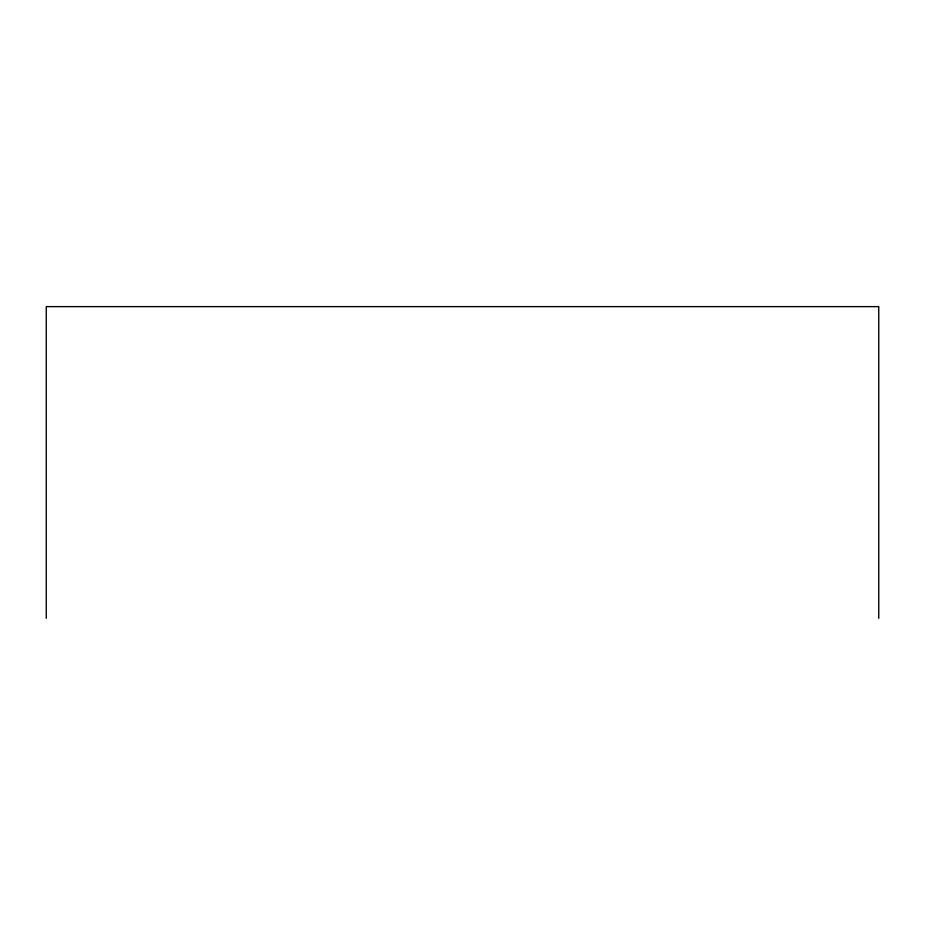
<?xml version="1.0" encoding="UTF-8"?>
<svg xmlns="http://www.w3.org/2000/svg" width="925" height="925" viewBox="0 0 925 925"><rect width="100%" height="100%" fill="white"/><g stroke="black" fill="none" stroke-linecap="round" stroke-linejoin="round"><path stroke-width="1.39" d="M878.75 618.362L878.75 306.637L46.25 306.637L46.25 618.362"/></g></svg>
